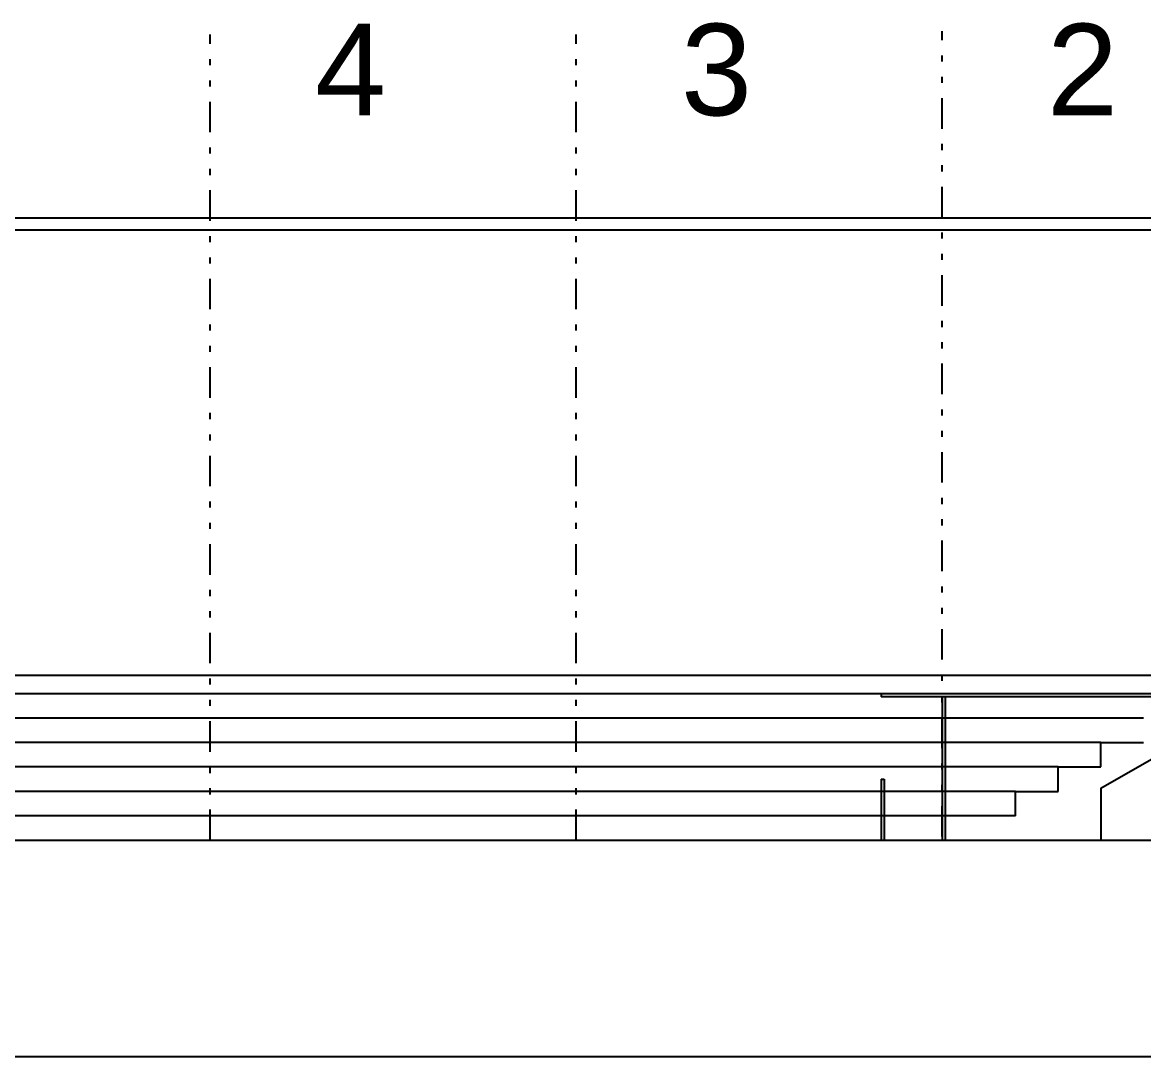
# Model space of a CAD drawing. Header units: inches. Extents: x 21 to 132, y 19 to 196.
# Drawn here: x 89.12 to 107.5, y 19.17 to 36.11 of the extents above; entities that cross this region are included whole.
import ezdxf

# ---------------------------------------------------------------- set-up
doc = ezdxf.new("R2010")
doc.units = ezdxf.units.IN
doc.header["$MEASUREMENT"] = 0
doc.linetypes.add('DIVIDE', pattern=[1.25, 0.5, -0.25, 0, -0.25, 0, -0.25])
for name, color, linetype in [('ax', 40, 'DIVIDE'), ('fur', 253, 'Continuous'), ('gradient', 240, 'Continuous'), ('inwall', 41, 'Continuous'), ('wall', 7, 'Continuous')]:
    doc.layers.add(name, color=color, linetype=linetype)
doc.styles.get("Standard").update_dxf_attribs({"font": 'arial.ttf'})

msp = doc.modelspace()

# ---------------------------------------------------------------- linework, layer by layer
msp.add_line((21.16839, 19.16754), (132.18873, 19.16754))
at = {"layer": 'ax'}
for p, q in [((92.20258, 22.71387), (92.20258, 35.91387)), ((98.20258, 22.71387), (98.20258, 35.91387)), ((104.20258, 22.77245), (104.20258, 35.97245))]:
    msp.add_line(p, q, dxfattribs=at)
at = {"layer": 'fur', "color": 2}
for p, q in [((108.90258, 25.11387), (103.20258, 25.11387)), ((110.10258, 25.06387), (103.20258, 25.06387))]:
    msp.add_line(p, q, dxfattribs=at)
at = {"layer": 'fur', "color": 252}
for p, q in [((104.20258, 25.06387), (104.20258, 22.71387)), ((104.25258, 25.06387), (104.25258, 22.71387))]:
    msp.add_line(p, q, dxfattribs=at)
at = {"layer": 'gradient', "color": 253}
for p, q in [((108.97824, 25.41387), (58.70258, 25.41387)), ((103.20258, 25.11387), (82.08938, 25.11387)), ((107.50258, 24.71387), (83.03572, 24.71387)), ((106.80258, 24.31387), (83.69161, 24.31387)), ((106.10258, 23.91387), (84.20258, 23.91387))]:
    msp.add_line(p, q, dxfattribs=at)
at = {"layer": 'gradient', "color": 252}
for p, q in [((106.80258, 23.56835), (109.41975, 25.06387)), ((106.80258, 23.91387), (106.80258, 24.31387)), ((106.80258, 24.31387), (107.50258, 24.31387)), ((106.10258, 23.51387), (106.10258, 23.91387)), ((106.10258, 23.91387), (106.80258, 23.91387)), ((106.80258, 23.56835), (106.80258, 22.71387)), ((105.40258, 23.51387), (84.20258, 23.51387)), ((105.40258, 23.11387), (105.40258, 23.51387)), ((105.40258, 23.51387), (106.10258, 23.51387)), ((105.40258, 23.11387), (84.20258, 23.11387))]:
    msp.add_line(p, q, dxfattribs=at)
at = {"layer": 'inwall'}
msp.add_line((103.20258, 25.11387), (103.20258, 25.06387), dxfattribs=at)
at = {"layer": 'inwall', "color": 253}
for p, q in [((103.20258, 23.71387), (103.20258, 22.71387)), ((103.20258, 23.71387), (103.25258, 23.71387)), ((103.25258, 23.71387), (103.25258, 22.71387))]:
    msp.add_line(p, q, dxfattribs=at)
at = {"layer": 'wall'}
for p, q in [((50.30258, 32.91387), (110.10258, 32.91387)), ((50.30258, 32.71387), (110.10258, 32.71387)), ((50.20258, 22.71387), (110.20258, 22.71387))]:
    msp.add_line(p, q, dxfattribs=at)

# ---------------------------------------------------------------- texts
at = {"layer": 'ax', "char_height": 1.5, "attachment_point": 1}
for s, insert in [('4', (93.91937, 36.09175)), ('3', (99.91937, 36.09175)), ('2', (105.91937, 36.09175))]:
    msp.add_mtext_dynamic_manual_height_columns(s, width=1.4771699, gutter_width=1, heights=[0], dxfattribs=dict(at, insert=insert))

doc.saveas('drawing.dxf')
